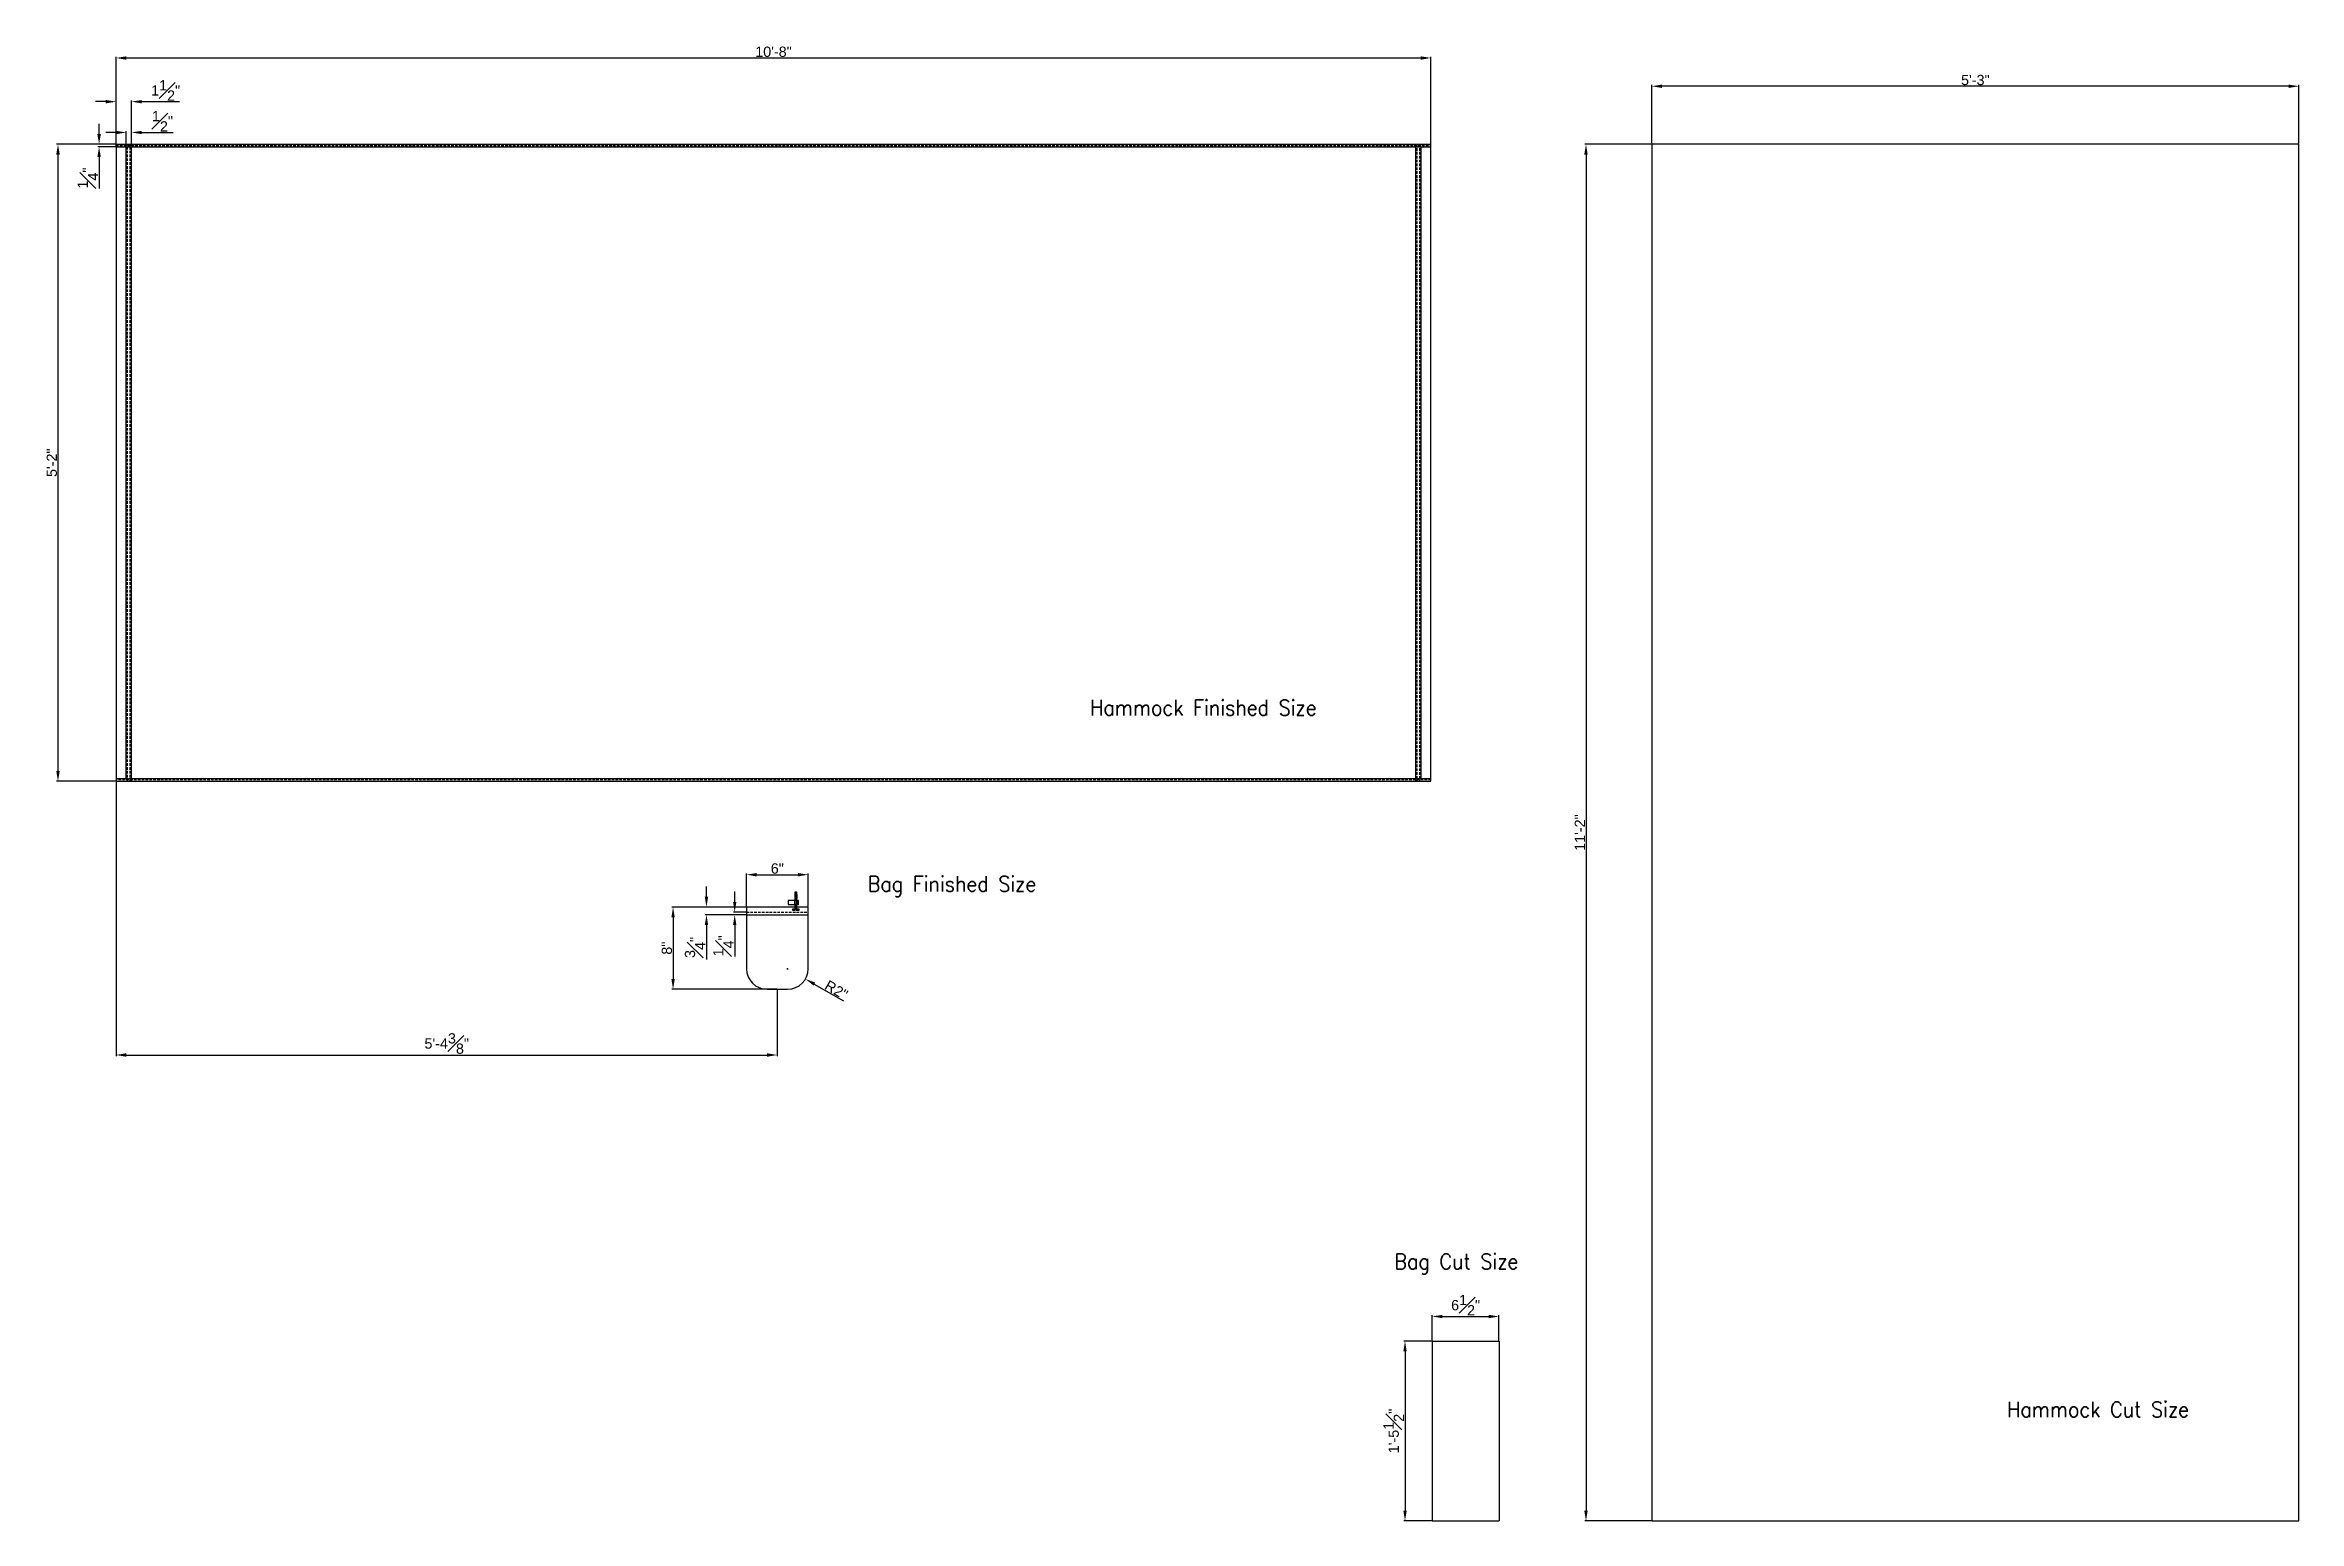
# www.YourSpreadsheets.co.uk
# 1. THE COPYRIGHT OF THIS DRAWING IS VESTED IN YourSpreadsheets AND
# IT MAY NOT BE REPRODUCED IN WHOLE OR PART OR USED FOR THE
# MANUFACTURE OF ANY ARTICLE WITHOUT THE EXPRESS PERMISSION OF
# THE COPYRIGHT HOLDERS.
# Model space of a CAD drawing. Header units: inches. Extents: x 8 to 227, y 9 to 152.
import ezdxf

# ---------------------------------------------------------------- set-up
doc = ezdxf.new("R2010")
doc.units = ezdxf.units.IN
doc.header["$MEASUREMENT"] = 0
doc.linetypes.add('DASHED', pattern=[0.375, 0.25, -0.125])
for name, color, linetype in [('BagCutSize', 7, 'Continuous'), ('CutSize', 7, 'Continuous'), ('FinishedBag', 7, 'Continuous'), ('FinishedHammock', 7, 'Continuous'), ('Hidden', 2, 'Continuous'), ('Labels', 7, 'Continuous'), ('Stitching', 1, 'DASHED')]:
    doc.layers.add(name, color=color, linetype=linetype)
doc.styles.get("Standard").update_dxf_attribs({"font": 'arial.ttf'})
doc.styles.add('textstyle27', font='Standard')
doc.styles.add('textstyle28', font='Standard')
doc.styles.add('textstyle29', font='Standard')
doc.styles.add('textstyle30', font='Standard')
doc.dimstyles.new('Structural', dxfattribs={"dimtxt": 1, "dimasz": 1, "dimexe": 0.125, "dimexo": 0.0625, "dimgap": 0.09, "dimtad": 1, "dimdec": 5, "dimzin": 3, "dimdsep": 46, "dimlunit": 4, "dimtxsty": 'Standard', "dimcen": 0.125, "dimazin": 2, "dimtfac": 1, "dimtdec": 5, "dimtofl": 0, "dimtmove": 0, "dimatfit": 3, "dimfxl": 1, "dimfrac": 1, "dimtolj": 1, "dimtzin": 0, "dimarcsym": 0})

# ---------------------------------------------------------------- blocks, each defined once
blk = doc.blocks.new('*D119')
at = {"color": 0, "lineweight": -2}
for p, q in [((142.58, 26.37), (142.58, 28.83)), ((143.58, 28.71), (148.08, 28.71)), ((149.08, 26.37), (149.08, 28.83))]:
    blk.add_line(p, q, dxfattribs=at)
at = {"color": 0}
for points in [[(143.58, 28.87), (143.58, 28.54), (142.58, 28.71)], [(148.08, 28.54), (148.08, 28.87), (149.08, 28.71)]]:
    blk.add_solid(points, dxfattribs=at)
at = {"layer": 'Defpoints', "color": 0}
for p in [(149.08, 28.71), (142.58, 26.31), (149.08, 26.31)]:
    blk.add_point(p, dxfattribs=at)
at = {"color": 0, "insert": (145.83, 29.81), "char_height": 1, "attachment_point": 5}
blk.add_mtext('\\A1;6{\\H1.000000x;\\S1#2;}"', dxfattribs=at)
blk = doc.blocks.new('*D120')
at = {"color": 0, "lineweight": -2}
for p, q in [((142.52, 26.31), (139.81, 26.31)), ((139.93, 25.31), (139.93, 9.81)), ((142.52, 8.81), (139.81, 8.81))]:
    blk.add_line(p, q, dxfattribs=at)
at = {"color": 0}
for points in [[(140.1, 25.31), (139.77, 25.31), (139.93, 26.31)], [(139.77, 9.81), (140.1, 9.81), (139.93, 8.81)]]:
    blk.add_solid(points, dxfattribs=at)
at = {"layer": 'Defpoints', "color": 0}
for p in [(142.58, 26.31), (139.93, 8.81), (142.58, 8.81)]:
    blk.add_point(p, dxfattribs=at)
at = {"color": 0, "insert": (138.83, 17.56), "char_height": 1, "attachment_point": 5, "rotation": 89.9938}
blk.add_mtext('\\A1;1\'-5{\\H1.000000x;\\S1#2;}"', dxfattribs=at)
blk = doc.blocks.new('*D121')
at = {"color": 0, "lineweight": -2}
for p, q in [((163.88, 142.81), (157.42, 142.81)), ((157.55, 141.81), (157.55, 9.81)), ((163.88, 8.81), (157.42, 8.81))]:
    blk.add_line(p, q, dxfattribs=at)
at = {"color": 0}
for points in [[(157.71, 141.81), (157.38, 141.81), (157.55, 142.81)], [(157.38, 9.81), (157.71, 9.81), (157.55, 8.81)]]:
    blk.add_solid(points, dxfattribs=at)
at = {"layer": 'Defpoints', "color": 0}
for p in [(163.95, 142.81), (157.55, 8.81), (163.95, 8.81)]:
    blk.add_point(p, dxfattribs=at)
at = {"color": 0, "insert": (156.95, 75.81), "char_height": 1, "attachment_point": 5, "rotation": 90}
blk.add_mtext('\\A1;11\'-2"', dxfattribs=at)
blk = doc.blocks.new('*D122')
at = {"color": 0, "lineweight": -2}
for p, q in [((163.95, 142.87), (163.95, 148.58)), ((225.95, 148.46), (164.95, 148.46)), ((226.95, 142.87), (226.95, 148.58))]:
    blk.add_line(p, q, dxfattribs=at)
at = {"color": 0}
for points in [[(164.95, 148.62), (164.95, 148.29), (163.95, 148.46)], [(225.95, 148.29), (225.95, 148.62), (226.95, 148.46)]]:
    blk.add_solid(points, dxfattribs=at)
at = {"layer": 'Defpoints', "color": 0}
for p in [(163.95, 148.46), (163.95, 142.81), (226.95, 142.81)]:
    blk.add_point(p, dxfattribs=at)
at = {"color": 0, "insert": (195.45, 149.06), "char_height": 1, "attachment_point": 5}
blk.add_mtext('\\A1;5\'-3"', dxfattribs=at)
blk = doc.blocks.new('*D123')
at = {"color": 0, "lineweight": -2}
for p, q in [((14.46, 143.96), (13.46, 143.96)), ((15.46, 142.62), (15.46, 144.08)), ((15.96, 142.62), (15.96, 144.08)), ((16.96, 143.96), (20.01, 143.96))]:
    blk.add_line(p, q, dxfattribs=at)
at = {"color": 0}
for points in [[(14.46, 143.79), (14.46, 144.12), (15.46, 143.96)], [(16.96, 144.12), (16.96, 143.79), (15.96, 143.96)]]:
    blk.add_solid(points, dxfattribs=at)
at = {"layer": 'Defpoints', "color": 0}
for p in [(15.96, 143.96), (15.46, 142.56), (15.96, 142.56)]:
    blk.add_point(p, dxfattribs=at)
at = {"color": 0, "insert": (18.98, 145.05), "char_height": 1, "attachment_point": 5}
blk.add_mtext('\\A1;{\\H1.000000x;\\S1#2;}"', dxfattribs=at)
blk = doc.blocks.new('*D124')
at = {"color": 0, "lineweight": -2}
for p, q in [((14.46, 142.87), (14.46, 147.08)), ((15.96, 142.87), (15.96, 147.08)), ((13.46, 146.96), (12.46, 146.96)), ((16.96, 146.96), (20.63, 146.96))]:
    blk.add_line(p, q, dxfattribs=at)
at = {"color": 0}
for points in [[(13.46, 146.79), (13.46, 147.12), (14.46, 146.96)], [(16.96, 147.12), (16.96, 146.79), (15.96, 146.96)]]:
    blk.add_solid(points, dxfattribs=at)
at = {"layer": 'Defpoints', "color": 0}
for p in [(15.96, 146.96), (14.46, 142.81), (15.96, 142.81)]:
    blk.add_point(p, dxfattribs=at)
at = {"color": 0, "insert": (19.29, 148.05), "char_height": 1, "attachment_point": 5}
blk.add_mtext('\\A1;1{\\H1.000000x;\\S1#2;}"', dxfattribs=at)
blk = doc.blocks.new('*D125')
at = {"color": 0, "lineweight": -2}
for p, q in [((12.81, 143.81), (12.81, 144.81)), ((14.4, 142.81), (12.68, 142.81)), ((14.4, 142.56), (12.68, 142.56)), ((12.81, 141.56), (12.81, 138.49))]:
    blk.add_line(p, q, dxfattribs=at)
at = {"color": 0}
for points in [[(12.64, 143.81), (12.98, 143.81), (12.81, 142.81)], [(12.98, 141.56), (12.64, 141.56), (12.81, 142.56)]]:
    blk.add_solid(points, dxfattribs=at)
at = {"layer": 'Defpoints', "color": 0}
for p in [(14.46, 142.81), (12.81, 142.56), (14.46, 142.56)]:
    blk.add_point(p, dxfattribs=at)
at = {"color": 0, "insert": (11.72, 139.52), "char_height": 1, "attachment_point": 5, "rotation": 90}
blk.add_mtext('\\A1;{\\H1.000000x;\\S1#4;}"', dxfattribs=at)
blk = doc.blocks.new('*D126')
at = {"color": 0, "lineweight": -2}
for p, q in [((14.4, 142.81), (8.68, 142.81)), ((8.81, 141.81), (8.81, 81.81)), ((14.4, 80.81), (8.68, 80.81))]:
    blk.add_line(p, q, dxfattribs=at)
at = {"color": 0}
for points in [[(8.98, 141.81), (8.64, 141.81), (8.81, 142.81)], [(8.64, 81.81), (8.98, 81.81), (8.81, 80.81)]]:
    blk.add_solid(points, dxfattribs=at)
at = {"layer": 'Defpoints', "color": 0}
for p in [(14.46, 142.81), (8.81, 80.81), (14.46, 80.81)]:
    blk.add_point(p, dxfattribs=at)
at = {"color": 0, "insert": (8.21, 111.81), "char_height": 1, "attachment_point": 5, "rotation": 90}
blk.add_mtext('\\A1;5\'-2"', dxfattribs=at)
blk = doc.blocks.new('*D127')
at = {"color": 0, "lineweight": -2}
for p, q in [((14.46, 142.62), (14.46, 151.33)), ((15.46, 151.21), (141.46, 151.21)), ((142.46, 142.62), (142.46, 151.33))]:
    blk.add_line(p, q, dxfattribs=at)
at = {"color": 0}
for points in [[(15.46, 151.37), (15.46, 151.04), (14.46, 151.21)], [(141.46, 151.04), (141.46, 151.37), (142.46, 151.21)]]:
    blk.add_solid(points, dxfattribs=at)
at = {"layer": 'Defpoints', "color": 0}
for p in [(142.46, 151.21), (14.46, 142.56), (142.46, 142.56)]:
    blk.add_point(p, dxfattribs=at)
at = {"color": 0, "insert": (78.46, 151.81), "char_height": 1, "attachment_point": 5}
blk.add_mtext('\\A1;10\'-8"', dxfattribs=at)
blk = doc.blocks.new('*D128')
at = {"color": 0, "lineweight": -2}
for p, q in [((14.46, 80.75), (14.46, 54.04)), ((78.83, 60.5), (78.83, 54.04)), ((15.46, 54.16), (77.83, 54.16))]:
    blk.add_line(p, q, dxfattribs=at)
at = {"color": 0}
for points in [[(15.46, 54.33), (15.46, 53.99), (14.46, 54.16)], [(77.83, 53.99), (77.83, 54.33), (78.83, 54.16)]]:
    blk.add_solid(points, dxfattribs=at)
at = {"layer": 'Defpoints', "color": 0}
for p in [(14.46, 80.81), (78.83, 60.56), (78.83, 54.16)]:
    blk.add_point(p, dxfattribs=at)
at = {"color": 0, "insert": (46.65, 55.28), "char_height": 1, "attachment_point": 5}
blk.add_mtext('\\A1;5\'-4{\\H1.000000x;\\S3#8;}"', dxfattribs=at)
blk = doc.blocks.new('*D129')
at = {"color": 0, "lineweight": -2}
for p, q in [((75.77, 68.06), (74.56, 68.06)), ((74.68, 69.06), (74.68, 70.06)), ((75.77, 67.81), (74.56, 67.81)), ((74.68, 66.81), (74.68, 63.74))]:
    blk.add_line(p, q, dxfattribs=at)
at = {"color": 0}
for points in [[(74.52, 69.06), (74.85, 69.06), (74.68, 68.06)], [(74.85, 66.81), (74.52, 66.81), (74.68, 67.81)]]:
    blk.add_solid(points, dxfattribs=at)
at = {"layer": 'Defpoints', "color": 0}
for p in [(75.83, 68.06), (74.68, 67.81), (75.83, 67.81)]:
    blk.add_point(p, dxfattribs=at)
at = {"color": 0, "insert": (73.59, 64.78), "char_height": 1, "attachment_point": 5, "rotation": 90}
blk.add_mtext('\\A1;{\\H1.000000x;\\S1#4;}"', dxfattribs=at)
blk = doc.blocks.new('*D130')
at = {"color": 0, "lineweight": -2}
for p, q in [((71.93, 69.56), (71.93, 70.56)), ((75.77, 68.56), (71.81, 68.56)), ((75.77, 67.81), (71.81, 67.81)), ((71.93, 66.81), (71.93, 63.46))]:
    blk.add_line(p, q, dxfattribs=at)
at = {"color": 0}
for points in [[(71.77, 69.56), (72.1, 69.56), (71.93, 68.56)], [(72.1, 66.81), (71.77, 66.81), (71.93, 67.81)]]:
    blk.add_solid(points, dxfattribs=at)
at = {"layer": 'Defpoints', "color": 0}
for p in [(75.83, 68.56), (71.93, 67.81), (75.83, 67.81)]:
    blk.add_point(p, dxfattribs=at)
at = {"color": 0, "insert": (70.83, 64.63), "char_height": 1, "attachment_point": 5, "rotation": 90}
blk.add_mtext('\\A1;{\\H1.000000x;\\S3#4;}"', dxfattribs=at)
blk = doc.blocks.new('*D131')
at = {"color": 0, "lineweight": -2}
for p, q in [((75.77, 68.56), (68.56, 68.56)), ((68.68, 67.56), (68.68, 61.56)), ((78.77, 60.56), (68.56, 60.56))]:
    blk.add_line(p, q, dxfattribs=at)
at = {"color": 0}
for points in [[(68.85, 67.56), (68.52, 67.56), (68.68, 68.56)], [(68.52, 61.56), (68.85, 61.56), (68.68, 60.56)]]:
    blk.add_solid(points, dxfattribs=at)
at = {"layer": 'Defpoints', "color": 0}
for p in [(75.83, 68.56), (68.68, 60.56), (78.83, 60.56)]:
    blk.add_point(p, dxfattribs=at)
at = {"color": 0, "insert": (68.08, 64.56), "char_height": 1, "attachment_point": 5, "rotation": 90}
blk.add_mtext('\\A1;8"', dxfattribs=at)
blk = doc.blocks.new('*D132')
at = {"color": 0, "lineweight": -2}
for p, q in [((75.83, 68.62), (75.83, 71.84)), ((76.83, 71.71), (80.83, 71.71)), ((81.83, 68.62), (81.83, 71.84))]:
    blk.add_line(p, q, dxfattribs=at)
at = {"color": 0}
for points in [[(76.83, 71.88), (76.83, 71.54), (75.83, 71.71)], [(80.83, 71.54), (80.83, 71.88), (81.83, 71.71)]]:
    blk.add_solid(points, dxfattribs=at)
at = {"layer": 'Defpoints', "color": 0}
for p in [(81.83, 71.71), (75.83, 68.56), (81.83, 68.56)]:
    blk.add_point(p, dxfattribs=at)
at = {"color": 0, "insert": (78.83, 72.31), "char_height": 1, "attachment_point": 5}
blk.add_mtext('\\A1;6"', dxfattribs=at)
blk = doc.blocks.new('*D133')
at = {"color": 0}
for p, q in [((79.77, 62.56), (79.9, 62.56)), ((79.83, 62.5), (79.83, 62.62))]:
    blk.add_line(p, q, dxfattribs=at)
at = {"color": 0, "lineweight": -2}
blk.add_line((82.43, 61.06), (85.28, 59.42), dxfattribs=at)
at = {"color": 0}
blk.add_solid([(82.52, 61.21), (82.35, 60.92), (81.57, 61.56)], dxfattribs=at)
at = {"layer": 'Defpoints', "color": 0}
for p in [(79.83, 62.56), (81.57, 61.56)]:
    blk.add_point(p, dxfattribs=at)
at = {"color": 0, "insert": (84.58, 60.5), "char_height": 1, "attachment_point": 5, "rotation": 330}
blk.add_mtext('\\A1;R2"', dxfattribs=at)

msp = doc.modelspace()

# ---------------------------------------------------------------- linework, layer by layer
for p, q in [((80.632655, 69.670646), (80.530327, 69.772975)), ((80.530327, 69.772975), (80.530327, 69.603269)), ((80.730327, 69.768318), (80.530327, 69.568318)), ((80.590229, 69.62822), (80.530327, 69.688122)), ((80.730327, 69.683465), (80.530327, 69.483465)), ((80.547802, 69.585794), (80.530327, 69.603269)), ((80.730327, 69.598613), (80.530327, 69.398613)), ((80.530327, 69.568318), (80.530327, 69.398613)), ((80.630327, 69.672975), (80.630327, 69.728318)), ((80.630327, 69.206662), (80.630327, 69.498613)), ((80.630327, 68.335006), (80.630327, 68.856662)), ((80.730327, 69.403269), (80.632655, 69.500941)), ((80.730327, 69.488122), (80.675082, 69.543367)), ((80.730327, 69.572975), (80.717508, 69.585794)), ((80.730327, 69.768318), (80.730327, 69.598613)), ((80.730327, 69.572975), (80.730327, 69.403269)), ((77.834085, 60.561122), (79.834843, 60.561122))]:
    msp.add_line(p, q)
for points in [[(79.880327, 69.194162), (79.880327, 68.819162), (80.530327, 68.819162), (80.530327, 69.194162)], [(80.530327, 69.156662), (80.530327, 68.856662), (80.730327, 68.856662), (80.730327, 69.156662)], [(80.630327, 68.856662), (80.630327, 68.285006), (80.570327, 68.285006), (80.570327, 68.856662)], [(80.690327, 68.856662), (80.690327, 68.285006), (80.630327, 68.285006), (80.630327, 68.856662)], [(80.730327, 69.194162), (80.730327, 68.819162), (80.880327, 68.819162), (80.880327, 69.194162)]]:
    msp.add_lwpolyline(points, close=True)
for points in [[(80.690327, 68.335006), (80.880327, 68.335006), (80.880327, 68.285006), (80.380327, 68.285006), (80.380327, 68.335006), (80.570327, 68.335006)], [(80.570327, 69.732975), (80.570327, 70.028318), (80.630327, 70.028318), (80.630327, 69.672975)], [(80.630327, 69.498613), (80.630327, 69.156662), (80.570327, 69.156662), (80.570327, 69.438613)], [(80.630327, 69.672975), (80.630327, 70.028318), (80.690327, 70.028318), (80.690327, 69.728318)], [(80.690327, 69.443269), (80.690327, 69.156662), (80.630327, 69.156662), (80.630327, 69.498613)]]:
    msp.add_lwpolyline(points)
for centre, start, end in [((77.834085, 62.561122), 180, 270), ((79.834843, 62.561122), 270, 0)]:
    msp.add_arc(centre, 2, start, end)
at = {"layer": 'BagCutSize'}
for p, q in [((142.584125, 26.308062), (142.582244, 8.808062)), ((142.584125, 26.308062), (149.082244, 26.308062)), ((149.082244, 26.308062), (149.082244, 8.808062)), ((142.582244, 8.808062), (149.082244, 8.808062))]:
    msp.add_line(p, q, dxfattribs=at)
at = {"layer": 'CutSize'}
for p, q in [((226.945981, 142.808062), (163.945981, 142.808062)), ((163.945981, 142.808062), (163.945981, 8.808062)), ((226.945981, 8.808062), (226.945981, 142.808062)), ((163.945981, 8.808062), (226.945981, 8.808062))]:
    msp.add_line(p, q, dxfattribs=at)
at = {"layer": 'FinishedBag'}
for p, q in [((75.834085, 68.561122), (75.834085, 66.561122)), ((80.570327, 68.561122), (75.834085, 68.561122)), ((81.834085, 68.561122), (80.690327, 68.561122)), ((81.834843, 66.561122), (81.834085, 68.561122)), ((75.834085, 66.561122), (75.834085, 62.561122)), ((81.834843, 62.561122), (81.834843, 66.561122))]:
    msp.add_line(p, q, dxfattribs=at)
at = {"layer": 'FinishedHammock'}
for p, q in [((14.459275, 142.808062), (15.959275, 142.808062)), ((14.459275, 142.808062), (14.459275, 142.558062)), ((15.959275, 142.808062), (140.959275, 142.808062)), ((15.959275, 142.558062), (15.959275, 142.808062)), ((140.959275, 142.808062), (142.459275, 142.808062)), ((140.959275, 142.808062), (140.959275, 142.558062)), ((142.459275, 142.558062), (142.459275, 142.808062)), ((14.459275, 142.558062), (14.459275, 81.058062)), ((14.459275, 142.558062), (15.959275, 142.558062)), ((15.959275, 142.558062), (140.959275, 142.558062)), ((15.959275, 81.058062), (15.959275, 142.558062)), ((140.959275, 142.558062), (142.459275, 142.558062)), ((140.959275, 142.558062), (140.959275, 81.058062)), ((142.459275, 81.058062), (142.459275, 142.558062)), ((14.459275, 81.058062), (14.459275, 80.808062)), ((15.959275, 81.058062), (14.459275, 81.058062)), ((14.459275, 80.808062), (15.959275, 80.808062)), ((140.959275, 81.058062), (15.959275, 81.058062)), ((15.959275, 80.808062), (15.959275, 81.058062)), ((15.959275, 80.808062), (140.959275, 80.808062)), ((142.459275, 81.058062), (140.959275, 81.058062)), ((140.959275, 81.058062), (140.959275, 80.808062)), ((140.959275, 80.808062), (142.459275, 80.808062)), ((142.459275, 80.808062), (142.459275, 81.058062))]:
    msp.add_line(p, q, dxfattribs=at)
at = {"layer": 'Hidden'}
for p, q in [((15.459275, 81.058062), (15.459275, 142.558062)), ((141.459275, 142.558062), (141.459275, 81.058062)), ((75.834085, 67.811122), (81.834464, 67.811122))]:
    msp.add_line(p, q, dxfattribs=at)
at = {"layer": 'Stitching'}
for p, q in [((14.459275, 142.683062), (142.459275, 142.683062)), ((15.584275, 80.808062), (15.584275, 142.808062)), ((15.834275, 80.808062), (15.834275, 142.808062)), ((141.084275, 142.808062), (141.084275, 80.808062)), ((141.334275, 142.808062), (141.334275, 80.808062)), ((142.459275, 80.933062), (14.459275, 80.933062)), ((75.834085, 68.061122), (81.834464, 68.061122))]:
    msp.add_line(p, q, dxfattribs=at)
msp.add_lwpolyline([(80.330327, 68.235006), (80.330327, 68.385006), (80.930327, 68.385006), (80.930327, 68.235006)], close=True, dxfattribs=at)

# ---------------------------------------------------------------- texts
at = {"layer": 'Labels', "attachment_point": 5}
for s, insert, char_height, style in [('\\H1.50067;Hammock Finished Size', (120.306304, 87.966555), 0.0684343, 'textstyle28'), ('Bag Finished Size', (95.834085, 70.561122), 1.5, 'textstyle29'), ('Bag Cut Size', (144.926284, 33.812921), 1.5, 'textstyle30'), ('\\H1.50067;Hammock Cut Size', (207.396218, 19.65943), 0.0684343, 'textstyle27')]:
    msp.add_mtext(s, dxfattribs=dict(at, insert=insert, char_height=char_height, style=style))

# ---------------------------------------------------------------- dimensions: what is measured, and where the dimension line sits
for base, p1, p2, picture, middle in [((142.459275, 151.208062), (14.459275, 142.558062), (142.459275, 142.558062), '*D127', (78.459275, 151.808562)), ((15.959275, 146.958062), (14.459275, 142.808062), (15.959275, 142.808062), '*D124', (19.294442, 148.052062)), ((15.959275, 143.958062), (15.459275, 142.558062), (15.959275, 142.558062), '*D123', (18.982442, 145.052062)), ((78.834464, 54.161122), (14.459275, 80.808062), (78.834464, 60.561122), '*D128', (46.64687, 55.280622)), ((81.834085, 71.711122), (75.834085, 68.561122), (81.834085, 68.561122), '*D132', (78.834085, 72.311622))]:
    dim = msp.add_linear_dim(base=base, p1=p1, p2=p2, dimstyle='Structural')
    dim.commit()
    dim.dimension.update_dxf_attribs({"geometry": picture, "text_midpoint": middle})
for p1, p2, distance, picture, middle in [((226.945981, 142.808062), (163.945981, 142.808062), -5.65, '*D122', (195.445981, 149.058562)), ((163.945981, 142.808062), (163.945981, 8.808062), -6.4, '*D121', (156.953981, 75.808062)), ((142.584125, 26.308062), (149.082244, 26.308062), 2.4, '*D119', (145.833185, 29.810562)), ((142.584125, 26.308062), (142.582244, 8.808062), -2.65, '*D120', (138.830685, 17.558465))]:
    dim = msp.add_aligned_dim(p1=p1, p2=p2, distance=distance, dimstyle='Structural')
    dim.commit()
    dim.dimension.update_dxf_attribs({"geometry": picture, "text_midpoint": middle})
for base, p1, p2, picture, middle in [((12.809275, 142.558062), (14.459275, 142.808062), (14.459275, 142.558062), '*D125', (11.717775, 139.523395)), ((8.809275, 80.808062), (14.459275, 142.808062), (14.459275, 80.808062), '*D126', (8.208775, 111.808062)), ((71.934085, 67.811122), (75.834085, 68.561122), (75.834085, 67.811122), '*D130', (70.834085, 64.633456)), ((68.684085, 60.561122), (75.834085, 68.561122), (78.834464, 60.561122), '*D131', (68.083585, 64.561122)), ((74.684085, 67.811122), (75.834085, 68.061122), (75.834085, 67.811122), '*D129', (73.592585, 64.776456))]:
    dim = msp.add_linear_dim(base=base, p1=p1, p2=p2, angle=90, dimstyle='Structural')
    dim.commit()
    dim.dimension.update_dxf_attribs({"geometry": picture, "text_midpoint": middle})
dim = msp.add_radius_dim(center=(79.834843, 62.561122), mpoint=(81.566894, 61.561122), dimstyle='Structural')
dim.commit()
dim.dimension.update_dxf_attribs({"geometry": '*D133', "text_midpoint": (84.287946, 59.990122), "dimtype": 164})

doc.saveas('drawing.dxf')
